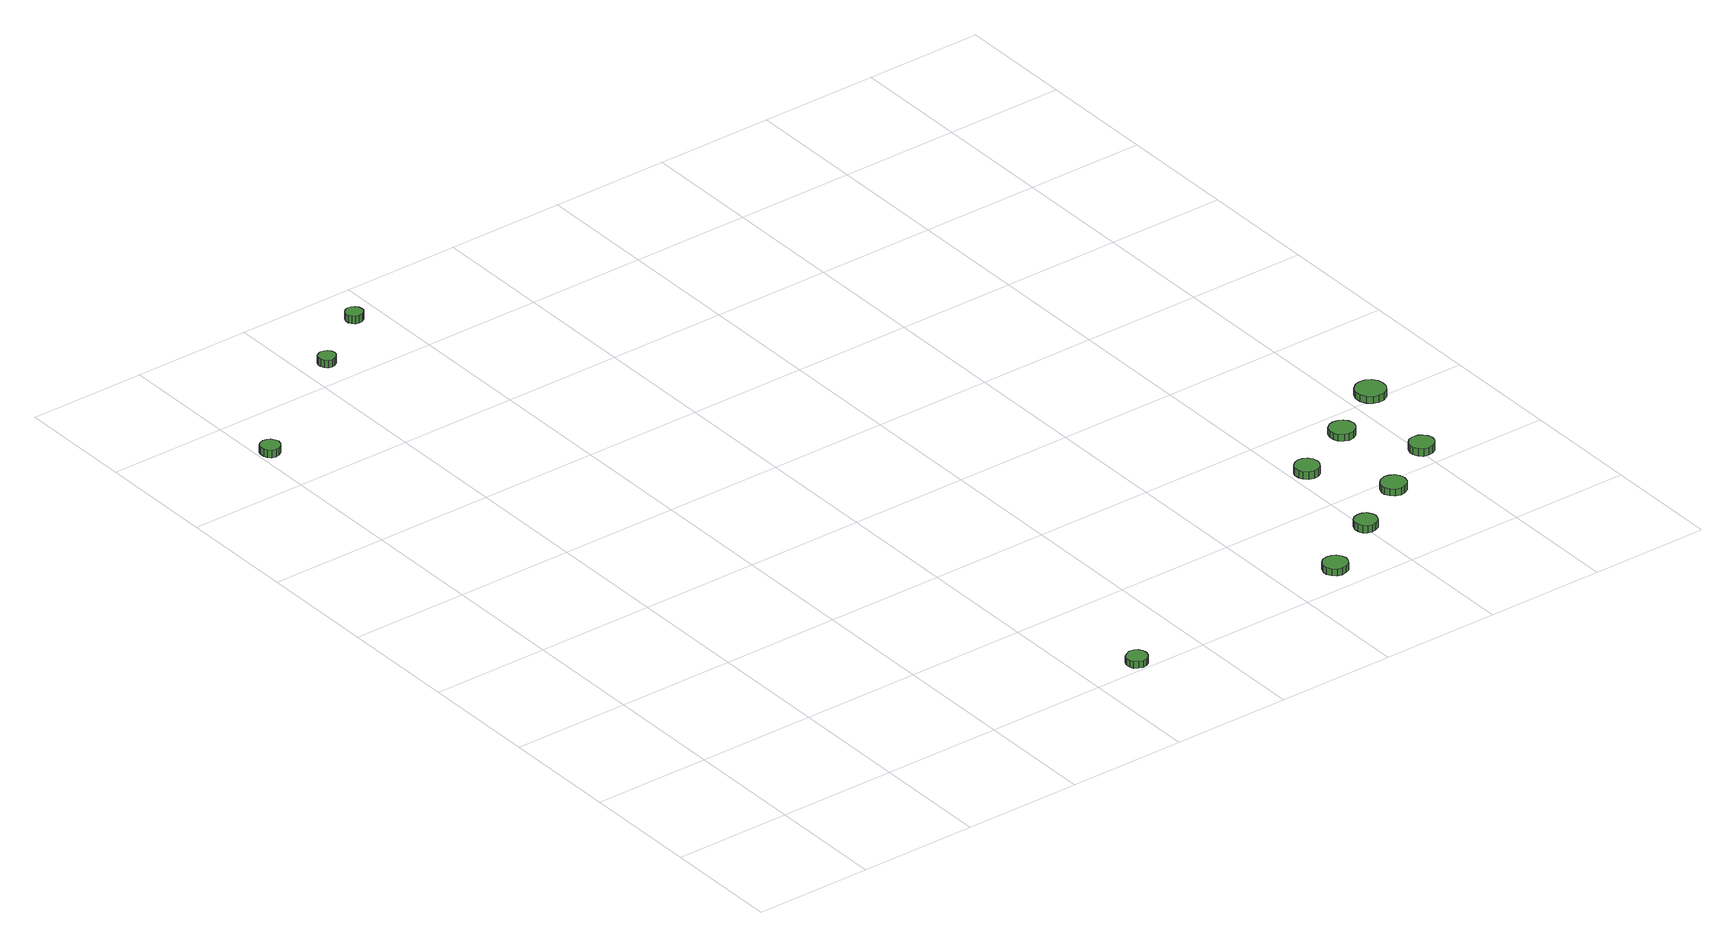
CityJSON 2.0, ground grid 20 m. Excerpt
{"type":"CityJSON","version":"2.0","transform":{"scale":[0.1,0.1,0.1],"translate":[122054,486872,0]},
"CityObjects":{
"tree1":{"type":"SolitaryVegetationObject","attributes":{"function":"something"},"geometry":[{"type":"MultiSurface","lod":"1","boundaries":[[[0,1,2,3,4,5,6,7,8,9,10,11,12,13,14]],[[15,16,17,18,19,20,21,22,23,24,25,26,27,28,29]],[[0,29,28,1]],[[1,28,27,2]],[[2,27,26,3]],[[3,26,25,4]],[[4,25,24,5]],[[5,24,23,6]],[[6,23,22,7]],[[7,22,21,8]],[[8,21,20,9]],[[9,20,19,10]],[[10,19,18,11]],[[11,18,17,12]],[[12,17,16,13]],[[13,16,15,14]],[[14,15,29,0]]]}]},
"tree2":{"type":"SolitaryVegetationObject","attributes":{"function":"something"},"geometry":[{"type":"MultiSurface","lod":"1","boundaries":[[[30,31,32,33,34,35,36,37,38,39,40,41,42,43,44]],[[45,46,47,48,49,50,51,52,53,54,55,56,57,58,59]],[[30,59,58,31]],[[31,58,57,32]],[[32,57,56,33]],[[33,56,55,34]],[[34,55,54,35]],[[35,54,53,36]],[[36,53,52,37]],[[37,52,51,38]],[[38,51,50,39]],[[39,50,49,40]],[[40,49,48,41]],[[41,48,47,42]],[[42,47,46,43]],[[43,46,45,44]],[[44,45,59,30]]]}]},
"tree3":{"type":"SolitaryVegetationObject","attributes":{"function":"something"},"geometry":[{"type":"MultiSurface","lod":"1","boundaries":[[[60,61,62,63,64,65,66,67,68,69,70,71,72,73,74]],[[75,76,77,78,79,80,81,82,83,84,85,86,87,88,89]],[[60,89,88,61]],[[61,88,87,62]],[[62,87,86,63]],[[63,86,85,64]],[[64,85,84,65]],[[65,84,83,66]],[[66,83,82,67]],[[67,82,81,68]],[[68,81,80,69]],[[69,80,79,70]],[[70,79,78,71]],[[71,78,77,72]],[[72,77,76,73]],[[73,76,75,74]],[[74,75,89,60]]]}]},
"tree4":{"type":"SolitaryVegetationObject","attributes":{"function":"something"},"geometry":[{"type":"MultiSurface","lod":"1","boundaries":[[[90,91,92,93,94,95,96,97,98,99,100,101,102,103,104]],[[105,106,107,108,109,110,111,112,113,114,115,116,117,118,119]],[[90,119,118,91]],[[91,118,117,92]],[[92,117,116,93]],[[93,116,115,94]],[[94,115,114,95]],[[95,114,113,96]],[[96,113,112,97]],[[97,112,111,98]],[[98,111,110,99]],[[99,110,109,100]],[[100,109,108,101]],[[101,108,107,102]],[[102,107,106,103]],[[103,106,105,104]],[[104,105,119,90]]]}]},
"tree5":{"type":"SolitaryVegetationObject","attributes":{"function":"something"},"geometry":[{"type":"MultiSurface","lod":"1","boundaries":[[[120,121,122,123,124,125,126,127,128,129,130,131,132,133,134]],[[135,136,137,138,139,140,141,142,143,144,145,146,147,148,149]],[[120,149,148,121]],[[121,148,147,122]],[[122,147,146,123]],[[123,146,145,124]],[[124,145,144,125]],[[125,144,143,126]],[[126,143,142,127]],[[127,142,141,128]],[[128,141,140,129]],[[129,140,139,130]],[[130,139,138,131]],[[131,138,137,132]],[[132,137,136,133]],[[133,136,135,134]],[[134,135,149,120]]]}]},
"tree6":{"type":"SolitaryVegetationObject","attributes":{"function":"something"},"geometry":[{"type":"MultiSurface","lod":"1","boundaries":[[[150,151,152,153,154,155,156,157,158,159,160,161,162,163,164]],[[165,166,167,168,169,170,171,172,173,174,175,176,177,178,179]],[[150,179,178,151]],[[151,178,177,152]],[[152,177,176,153]],[[153,176,175,154]],[[154,175,174,155]],[[155,174,173,156]],[[156,173,172,157]],[[157,172,171,158]],[[158,171,170,159]],[[159,170,169,160]],[[160,169,168,161]],[[161,168,167,162]],[[162,167,166,163]],[[163,166,165,164]],[[164,165,179,150]]]}]},
"tree7":{"type":"SolitaryVegetationObject","attributes":{"function":"something"},"geometry":[{"type":"MultiSurface","lod":"1","boundaries":[[[180,181,182,183,184,185,186,187,188,189,190,191,192,193,194]],[[195,196,197,198,199,200,201,202,203,204,205,206,207,208,209]],[[180,209,208,181]],[[181,208,207,182]],[[182,207,206,183]],[[183,206,205,184]],[[184,205,204,185]],[[185,204,203,186]],[[186,203,202,187]],[[187,202,201,188]],[[188,201,200,189]],[[189,200,199,190]],[[190,199,198,191]],[[191,198,197,192]],[[192,197,196,193]],[[193,196,195,194]],[[194,195,209,180]]]}]},
"tree8":{"type":"SolitaryVegetationObject","attributes":{"function":"something"},"geometry":[{"type":"MultiSurface","lod":"1","boundaries":[[[210,211,212,213,214,215,216,217,218,219,220,221,222,223,224]],[[225,226,227,228,229,230,231,232,233,234,235,236,237,238,239]],[[210,239,238,211]],[[211,238,237,212]],[[212,237,236,213]],[[213,236,235,214]],[[214,235,234,215]],[[215,234,233,216]],[[216,233,232,217]],[[217,232,231,218]],[[218,231,230,219]],[[219,230,229,220]],[[220,229,228,221]],[[221,228,227,222]],[[222,227,226,223]],[[223,226,225,224]],[[224,225,239,210]]]}]},
"tree9":{"type":"SolitaryVegetationObject","attributes":{"function":"something"},"geometry":[{"type":"MultiSurface","lod":"1","boundaries":[[[240,241,242,243,244,245,246,247,248,249,250,251,252,253,254]],[[255,256,257,258,259,260,261,262,263,264,265,266,267,268,269]],[[240,269,268,241]],[[241,268,267,242]],[[242,267,266,243]],[[243,266,265,244]],[[244,265,264,245]],[[245,264,263,246]],[[246,263,262,247]],[[247,262,261,248]],[[248,261,260,249]],[[249,260,259,250]],[[250,259,258,251]],[[251,258,257,252]],[[252,257,256,253]],[[253,256,255,254]],[[254,255,269,240]]]}]},
"tree10":{"type":"SolitaryVegetationObject","attributes":{"function":"something"},"geometry":[{"type":"MultiSurface","lod":"1","boundaries":[[[270,271,272,273,274,275,276,277,278,279,280,281,282,283,284]],[[285,286,287,288,289,290,291,292,293,294,295,296,297,298,299]],[[270,299,298,271]],[[271,298,297,272]],[[272,297,296,273]],[[273,296,295,274]],[[274,295,294,275]],[[275,294,293,276]],[[276,293,292,277]],[[277,292,291,278]],[[278,291,290,279]],[[279,290,289,280]],[[280,289,288,281]],[[281,288,287,282]],[[282,287,286,283]],[[283,286,285,284]],[[284,285,299,270]]]}]},
"tree11":{"type":"SolitaryVegetationObject","attributes":{"function":"something"},"geometry":[{"type":"MultiSurface","lod":"1","boundaries":[[[300,301,302,303,304,305,306,307,308,309,310,311,312,313,314]],[[315,316,317,318,319,320,321,322,323,324,325,326,327,328,329]],[[300,329,328,301]],[[301,328,327,302]],[[302,327,326,303]],[[303,326,325,304]],[[304,325,324,305]],[[305,324,323,306]],[[306,323,322,307]],[[307,322,321,308]],[[308,321,320,309]],[[309,320,319,310]],[[310,319,318,311]],[[311,318,317,312]],[[312,317,316,313]],[[313,316,315,314]],[[314,315,329,300]]]}]}
},
"vertices":[
[37,1302,20],[35,1308,20],[31,1314,20],[26,1317,20],[19,1318,20],[12,1316,20],[7,1311,20],[5,1305,20],[5,1298,20],[7,1292,20],[12,1287,20],[19,1285,20],[26,1286,20],[31,1289,20],[35,1295,20],[35,1295,7],[31,1289,7],[26,1286,7],[19,1285,7],[12,1287,7],[7,1292,7],[5,1298,7],[5,1305,7],[7,1311,7],[12,1316,7],[19,1318,7],[26,1317,7],[31,1314,7],[35,1308,7],[37,1302,7],
[261,1454,19],[260,1459,19],[256,1464,19],[251,1467,19],[245,1468,19],[239,1466,19],[234,1462,19],[232,1457,19],[232,1451,19],[234,1445,19],[239,1441,19],[245,1439,19],[251,1440,19],[256,1443,19],[260,1448,19],[260,1448,6],[256,1443,6],[251,1440,6],[245,1439,6],[239,1441,6],[234,1445,6],[232,1451,6],[232,1457,6],[234,1462,6],[239,1466,6],[245,1468,6],[251,1467,6],[256,1464,6],[260,1459,6],[261,1454,6],
[705,17,21],[704,24,21],[700,30,21],[694,34,21],[686,35,21],[680,32,21],[674,28,21],[671,21,21],[671,14,21],[674,7,21],[680,3,21],[686,0,21],[694,1,21],[700,5,21],[704,10,21],[704,10,9],[700,5,9],[694,1,9],[686,0,9],[680,3,9],[674,7,9],[671,14,9],[671,21,9],[674,28,9],[680,32,9],[686,35,9],[694,34,9],[700,30,9],[704,24,9],[705,17,9],
[371,1528,19],[370,1534,19],[366,1539,19],[361,1542,19],[355,1543,19],[349,1541,19],[345,1537,19],[342,1531,19],[342,1525,19],[345,1520,19],[349,1516,19],[355,1514,19],[361,1515,19],[366,1518,19],[370,1523,19],[370,1523,6],[366,1518,6],[361,1515,6],[355,1514,6],[349,1516,6],[345,1520,6],[342,1525,6],[342,1531,6],[345,1537,6],[349,1541,6],[355,1543,6],[361,1542,6],[366,1539,6],[370,1534,6],[371,1528,6],
[1111,47,21],[1109,55,21],[1104,62,21],[1097,66,21],[1088,67,21],[1080,65,21],[1074,59,21],[1070,51,21],[1070,43,21],[1074,35,21],[1080,29,21],[1088,27,21],[1097,28,21],[1104,32,21],[1109,39,21],[1109,39,9],[1104,32,9],[1097,28,9],[1088,27,9],[1080,29,9],[1074,35,9],[1070,43,9],[1070,51,9],[1074,59,9],[1080,65,9],[1088,67,9],[1097,66,9],[1104,62,9],[1109,55,9],[1111,47,9],
[1222,118,20],[1220,125,20],[1216,132,20],[1209,135,20],[1201,136,20],[1194,134,20],[1188,129,20],[1185,121,20],[1185,114,20],[1188,106,20],[1194,101,20],[1201,99,20],[1209,100,20],[1216,104,20],[1220,110,20],[1220,110,7],[1216,104,7],[1209,100,7],[1201,99,7],[1194,101,7],[1188,106,7],[1185,114,7],[1185,121,7],[1188,129,7],[1194,134,7],[1201,136,7],[1209,135,7],[1216,132,7],[1220,125,7],[1222,118,7],
[1249,296,19],[1247,305,19],[1242,312,19],[1235,316,19],[1227,317,19],[1219,314,19],[1212,308,19],[1209,301,19],[1209,292,19],[1212,285,19],[1219,279,19],[1227,276,19],[1235,277,19],[1242,281,19],[1247,288,19],[1247,288,6],[1242,281,6],[1235,277,6],[1227,276,6],[1219,279,6],[1212,285,6],[1209,292,6],[1209,301,6],[1212,308,6],[1219,314,6],[1227,317,6],[1235,316,6],[1242,312,6],[1247,305,6],[1249,296,6],
[1324,178,19],[1322,187,19],[1317,194,19],[1309,198,19],[1301,199,19],[1292,196,19],[1286,190,19],[1282,182,19],[1282,174,19],[1286,166,19],[1292,160,19],[1301,157,19],[1309,158,19],[1317,162,19],[1322,169,19],[1322,169,7],[1317,162,7],[1309,158,7],[1301,157,7],[1292,160,7],[1286,166,7],[1282,174,7],[1282,182,7],[1286,190,7],[1292,196,7],[1301,199,7],[1309,198,7],[1317,194,7],[1322,187,7],[1324,178,7],
[1359,350,19],[1357,359,19],[1352,366,19],[1344,370,19],[1335,371,19],[1327,369,19],[1320,363,19],[1317,355,19],[1317,346,19],[1320,338,19],[1327,332,19],[1335,329,19],[1344,330,19],[1352,335,19],[1357,342,19],[1357,342,7],[1352,335,7],[1344,330,7],[1335,329,7],[1327,332,7],[1320,338,7],[1317,346,7],[1317,355,7],[1320,363,7],[1327,369,7],[1335,371,7],[1344,370,7],[1352,366,7],[1357,359,7],[1359,350,7],
[1427,242,20],[1425,250,20],[1420,257,20],[1413,261,20],[1404,262,20],[1396,260,20],[1390,254,20],[1386,246,20],[1386,238,20],[1390,230,20],[1396,224,20],[1404,222,20],[1413,223,20],[1420,227,20],[1425,234,20],[1425,234,7],[1420,227,7],[1413,223,7],[1404,222,7],[1396,224,7],[1390,230,7],[1386,238,7],[1386,246,7],[1390,254,7],[1396,260,7],[1404,262,7],[1413,261,7],[1420,257,7],[1425,250,7],[1427,242,7],
[1465,413,19],[1463,423,19],[1457,432,19],[1448,437,19],[1437,438,19],[1428,435,19],[1420,428,19],[1416,418,19],[1416,408,19],[1420,398,19],[1428,391,19],[1437,388,19],[1448,389,19],[1457,394,19],[1463,403,19],[1463,403,7],[1457,394,7],[1448,389,7],[1437,388,7],[1428,391,7],[1420,398,7],[1416,408,7],[1416,418,7],[1420,428,7],[1428,435,7],[1437,438,7],[1448,437,7],[1457,432,7],[1463,423,7],[1465,413,7]
]}
